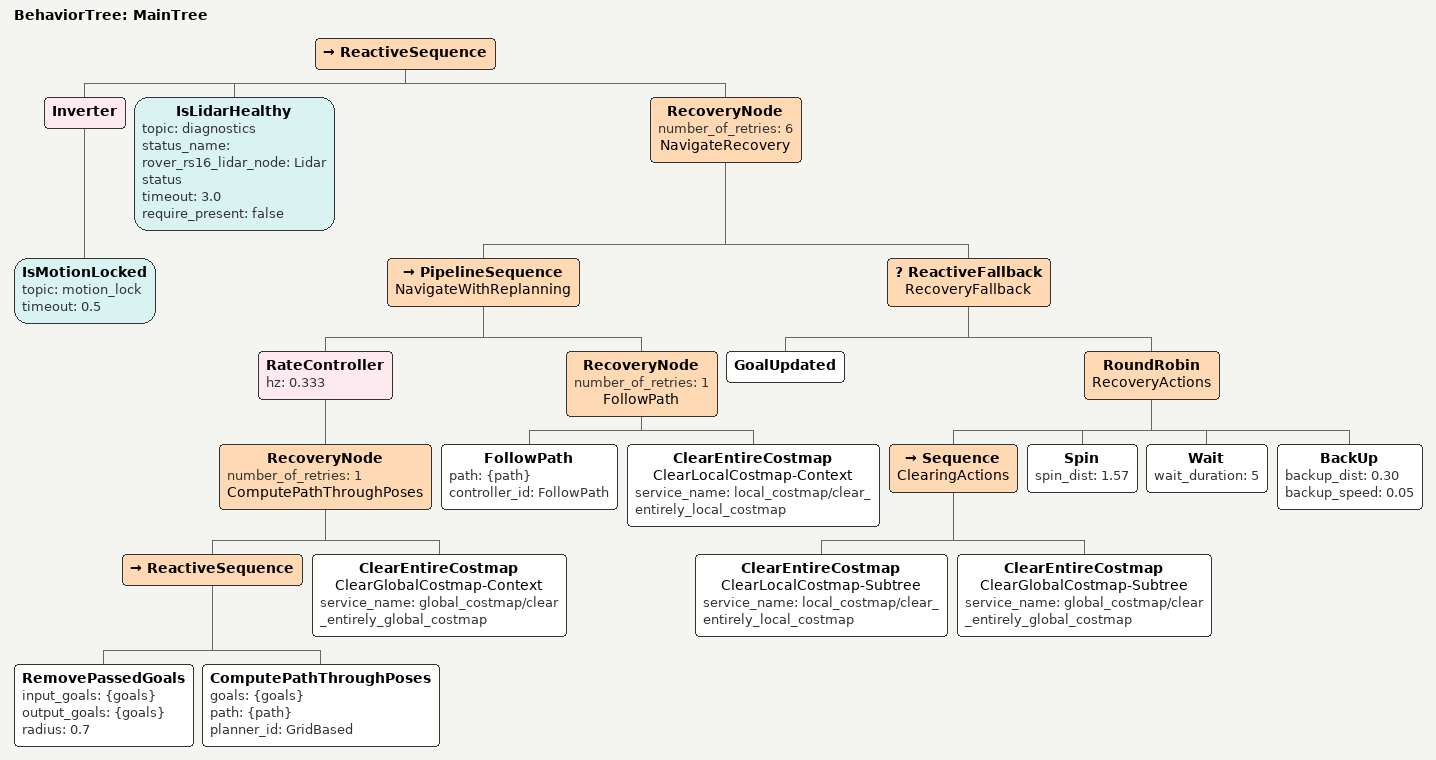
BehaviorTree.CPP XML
<root BTCPP_format="4" main_tree_to_execute="MainTree">
  <BehaviorTree ID="MainTree">
    <ReactiveSequence>
      <Inverter>
        <IsMotionLocked topic="motion_lock" timeout="0.5" />
      </Inverter>
      <IsLidarHealthy topic="diagnostics" status_name="rover_rs16_lidar_node: Lidar status" timeout="3.0" require_present="false" />
      <RecoveryNode number_of_retries="6" name="NavigateRecovery">
        <PipelineSequence name="NavigateWithReplanning">
          <RateController hz="0.333">
            <RecoveryNode number_of_retries="1" name="ComputePathThroughPoses">
              <ReactiveSequence>
                <RemovePassedGoals input_goals="{goals}" output_goals="{goals}" radius="0.7" />
                <ComputePathThroughPoses goals="{goals}" path="{path}" planner_id="GridBased" />
              </ReactiveSequence>
              <ClearEntireCostmap name="ClearGlobalCostmap-Context" service_name="global_costmap/clear_entirely_global_costmap" />
            </RecoveryNode>
          </RateController>
          <RecoveryNode number_of_retries="1" name="FollowPath">
            <FollowPath path="{path}" controller_id="FollowPath" />
            <ClearEntireCostmap name="ClearLocalCostmap-Context" service_name="local_costmap/clear_entirely_local_costmap" />
          </RecoveryNode>
        </PipelineSequence>
        <ReactiveFallback name="RecoveryFallback">
          <GoalUpdated />
          <RoundRobin name="RecoveryActions">
            <Sequence name="ClearingActions">
              <ClearEntireCostmap name="ClearLocalCostmap-Subtree" service_name="local_costmap/clear_entirely_local_costmap" />
              <ClearEntireCostmap name="ClearGlobalCostmap-Subtree" service_name="global_costmap/clear_entirely_global_costmap" />
            </Sequence>
            <Spin spin_dist="1.57" />
            <Wait wait_duration="5" />
            <BackUp backup_dist="0.30" backup_speed="0.05" />
          </RoundRobin>
        </ReactiveFallback>
      </RecoveryNode>
    </ReactiveSequence>
  </BehaviorTree>
</root>
